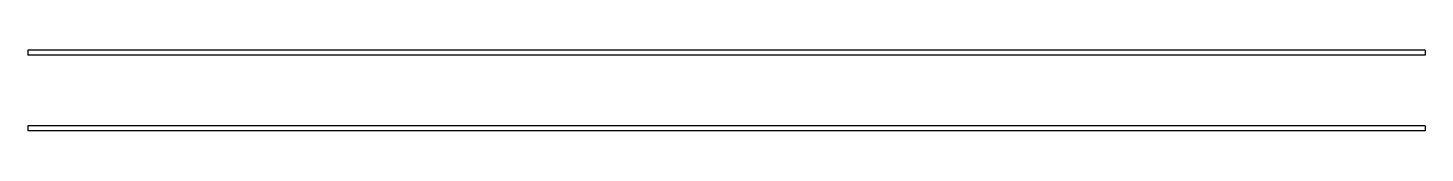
# Model space of a CAD drawing. Header units: millimetres. Extents: x 0 to 875, y 0 to 51.
import ezdxf

# ---------------------------------------------------------------- set-up
doc = ezdxf.new("R2010")
doc.units = ezdxf.units.MM

msp = doc.modelspace()

# ---------------------------------------------------------------- linework, layer by layer
for p, q in [((875.35, 50.8, 12.7), (0, 50.8, 12.7)), ((0, 50.8, 12.7), (0, 47.625, 12.7)), ((875.35, 47.625, 12.7), (0, 47.625, 12.7)), ((875.35, 50.8, 12.7), (875.35, 47.625, 12.7)), ((875.35, 3.175, 12.7), (0, 3.175, 12.7)), ((0, 3.175, 12.7), (0, 0, 12.7)), ((875.35, 0, 12.7), (0, 0, 12.7)), ((875.35, 3.175, 12.7), (875.35, 0, 12.7))]:
    msp.add_line(p, q)

doc.saveas('drawing.dxf')
